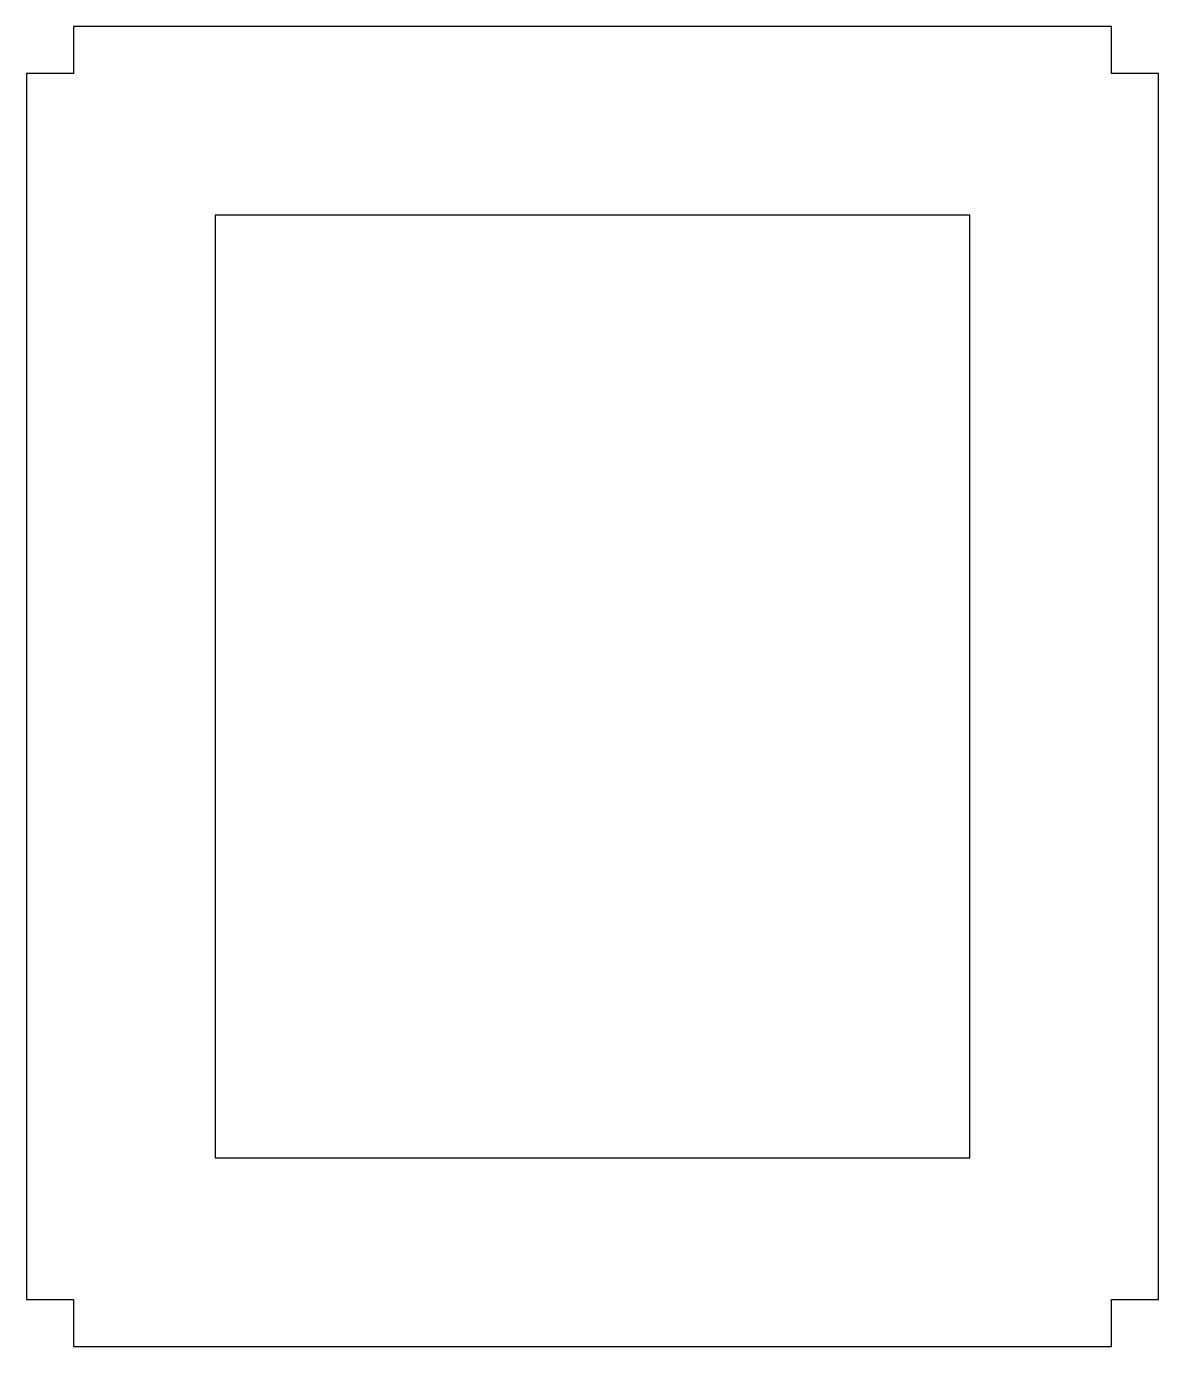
# Model space of a CAD drawing. Header units: metres. Extents: x 0 to 120, y 0 to 140.
import ezdxf

# ---------------------------------------------------------------- set-up
doc = ezdxf.new("R2010")
doc.units = ezdxf.units.M
doc.layers.add('CUT', color=7, linetype='CONTINUOUS')

msp = doc.modelspace()

# ---------------------------------------------------------------- linework, layer by layer
at = {"layer": 'CUT'}
for points in [[(5, 0), (115, 0), (115, 5), (120, 5), (120, 135), (115, 135), (115, 140), (5, 140), (5, 135), (0, 135), (0, 5), (5, 5)], [(20, 20), (100, 20), (100, 120), (20, 120)]]:
    msp.add_lwpolyline(points, close=True, dxfattribs=at)

doc.saveas('drawing.dxf')
